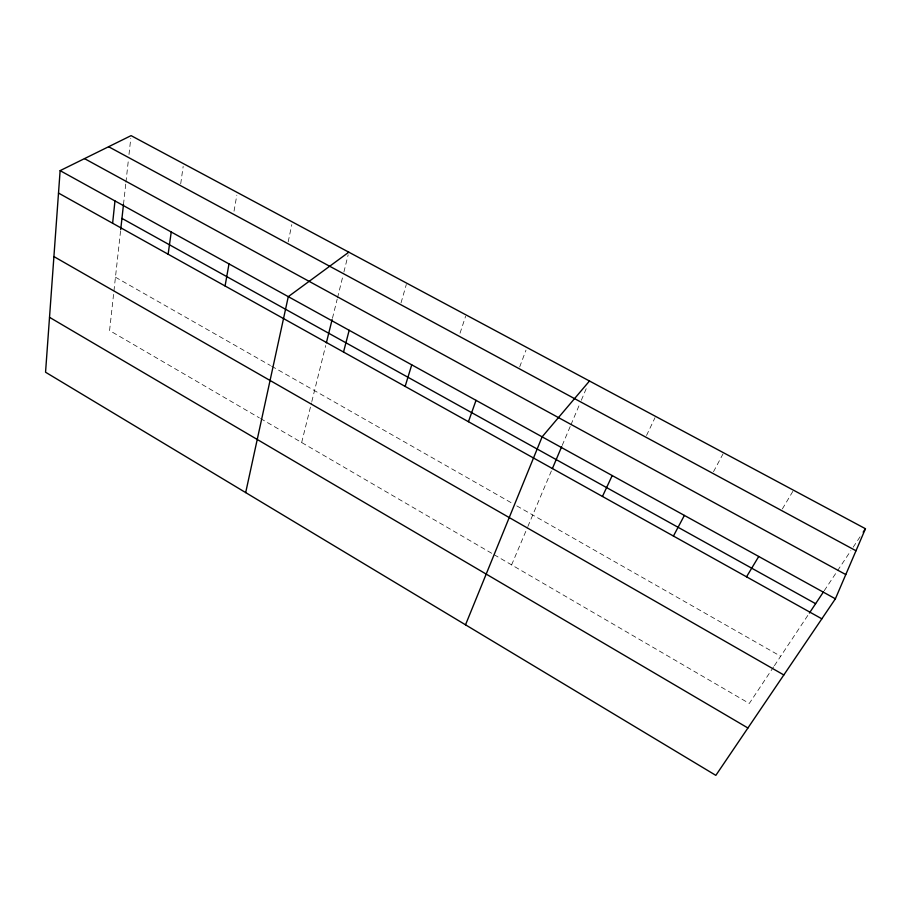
<?xml version="1.0" encoding="UTF-8"?>
<svg xmlns="http://www.w3.org/2000/svg" width="911" height="911" viewBox="0 0 911 911"><rect width="100%" height="100%" fill="white"/><g stroke="black" fill="none" stroke-linecap="round" stroke-linejoin="round"><path stroke-width="0.68" stroke-dasharray="4.55 3.42" d="M120.559 231.007L109.571 330.545L259.328 417.842M123.486 204.497L125.786 183.623M125.934 182.234L128.394 159.972M128.998 154.494L130.785 138.335M180.697 183.851L183.168 166.406M234.025 211.193L236.826 195.159M288.172 241.905L291.805 224.63M301.666 442.518L311.482 402.924M311.813 401.557L325.694 345.554M332.447 318.281L337.172 299.207M337.503 297.851L342.9 276.056M343.902 272.013L348.161 254.829M401.034 302.873L406.317 284.483M460.032 333.198L465.623 316.242M519.68 366.962L525.989 350.131M511.606 564.9L527.321 527.776M527.868 526.501L551.827 469.905M562.201 445.411L570.4 426.052M570.946 424.765L579.681 404.12M581.32 400.259L586.752 387.414M646.525 435.481L655.02 417.671M713.484 471.739L722.981 453.985M782.355 508.942L792.832 491.393M773.61 666.875L749.297 703.451L493.511 554.343M774.396 665.702L808.626 614.208M824.227 590.738L836.742 571.903M837.528 570.719L850.828 550.711M853.163 547.192L860.075 536.807M115.458 277.206L270.419 365.505M271.637 366.199L511.857 503.088M516.776 505.89L780.67 656.262M260.535 418.548L492.304 553.637"/><path stroke-width="1.37" d="M60.126 170.642L45.55 372.223L715.841 775.363L835.387 598.812L865.45 528.722L131.082 135.637L60.126 170.642L835.387 598.812M112.622 223.252L114.968 200.932M120.707 229.606L123.486 204.497M168.125 254.203L171.245 232.009M225.074 285.974L228.991 263.905M245.685 492.6L288.286 296.656L348.811 252.188M326.366 342.821L332.105 319.636M343.527 352.033L349.175 330.283M405.144 386.401L411.738 364.833M468.448 421.702L476.032 400.339M465.521 624.809L542.125 436.847L589.474 381.003M552.373 468.618L561.654 446.697M602.456 496.449L612.203 475.553M673.434 536.044L684.377 515.41M746.53 576.811L758.738 556.484M809.401 613.035L823.442 591.922M863.15 532.183L865.45 528.722M108.603 146.728L855.998 550.768M84.495 158.616L845.784 574.579M121.949 218.401L815.618 603.686M58.498 193.064L821.847 618.82M53.908 256.572L783.824 674.96M49.524 317.324L747.92 727.991"/></g></svg>
